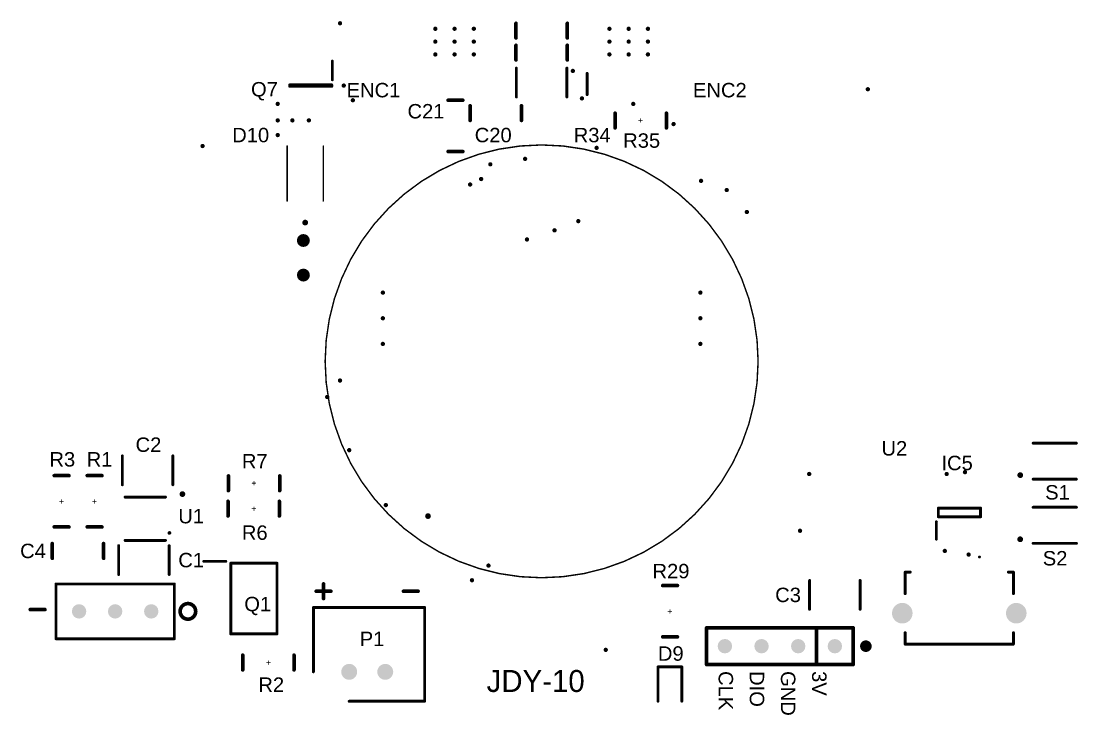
# Model space of a CAD drawing. Header units: millimetres. Extents: x -1.51 to 1.5, y -0.18 to 3.28.
# Drawn here: x -1.42 to 1.463, y -0.177 to 1.716 of the extents above; entities that cross this region are included whole.
import ezdxf

# ---------------------------------------------------------------- set-up
doc = ezdxf.new("R2010")
doc.units = ezdxf.units.MM
doc.header["$MEASUREMENT"] = 0
for name, color, linetype in [('PadHoleLayer', 156, 'Continuous'), ('TopOverlay', 2, 'Continuous'), ('ViaHoleLayer', 16, 'Continuous')]:
    doc.layers.add(name, color=color, linetype=linetype)
doc.styles.add('Arial', font='', dxfattribs={"height": 0.2})
doc.styles.get('Arial').set_extended_font_data('Arial')

# ---------------------------------------------------------------- blocks, each defined once
blk = doc.blocks.new('PMEG3050EP115_3')
at = {"layer": 'TopOverlay', "const_width": 0.00394}
for points in [[(-0.0748, 0.0492), (0.0748, 0.0492)], [(-0.0748, -0.0492), (0.0748, -0.0492)]]:
    blk.add_lwpolyline(points, dxfattribs=at)
at = {"layer": 'TopOverlay'}
for points, const_width in [([(-0.0758, 0.0492, 1), (-0.0738, 0.0492, 1)], 0.00197), ([(0.0738, 0.0492, 1), (0.0758, 0.0492, 1)], 0.00197), ([(-0.1358, 0.0039, 1), (-0.1319, 0.0039, 1)], 0.00394), ([(-0.1358, 0.0039, 1), (-0.1319, 0.0039, 1)], 0.00394), ([(-0.1358, -0.0039, 1), (-0.1319, -0.0039, 1)], 0.00394), ([(-0.1358, -0.0039, 1), (-0.1319, -0.0039, 1)], 0.00394), ([(-0.0758, -0.0492, 1), (-0.0738, -0.0492, 1)], 0.00197), ([(0.0738, -0.0492, 1), (0.0758, -0.0492, 1)], 0.00197)]:
    blk.add_lwpolyline(points, format="xyb", close=True, dxfattribs=dict(at, const_width=const_width))
at = {"layer": 'TopOverlay', "const_width": 0.00787}
for points in [[(-0.1339, -0.0039, -1), (-0.1339, 0.0039)], [(-0.1339, 0.0039, -1), (-0.1339, -0.0039)]]:
    blk.add_lwpolyline(points, format="xyb", dxfattribs=at)
blk = doc.blocks.new('DEALON_SS_12D01_G3_4')
at = {"layer": 'PadHoleLayer'}
h = blk.add_hatch(color=156, dxfattribs=at)
edge = h.paths.add_edge_path()
edge.add_arc((0, 0.1969), 0.0197, 0, 360)
h = blk.add_hatch(color=156, dxfattribs=at)
edge = h.paths.add_edge_path()
edge.add_arc((0, 0.0984), 0.0197, 0, 360)
h = blk.add_hatch(color=156, dxfattribs=at)
edge = h.paths.add_edge_path()
edge.add_arc((0, 0), 0.0197, 0, 360)
at = {"layer": 'TopOverlay', "const_width": 0.00787}
for points in [[(-0.0748, -0.063), (-0.0748, 0.2598)], [(0.0748, 0.2598), (-0.0748, 0.2598)], [(0.0748, -0.063), (0.0748, 0.2598)], [(0.0748, -0.063), (-0.0748, -0.063)]]:
    blk.add_lwpolyline(points, dxfattribs=at)
at = {"layer": 'TopOverlay', "const_width": 0.00394}
for points in [[(-0.0768, 0.2598, 1), (-0.0728, 0.2598, 1)], [(-0.0768, 0.2598, 1), (-0.0728, 0.2598, 1)], [(0.0728, 0.2598, 1), (0.0768, 0.2598, 1)], [(0.0728, 0.2598, 1), (0.0768, 0.2598, 1)], [(-0.0768, -0.063, 1), (-0.0728, -0.063, 1)], [(-0.0768, -0.063, 1), (-0.0728, -0.063, 1)], [(0.0728, -0.063, 1), (0.0768, -0.063, 1)], [(0.0728, -0.063, 1), (0.0768, -0.063, 1)]]:
    blk.add_lwpolyline(points, format="xyb", close=True, dxfattribs=at)
blk = doc.blocks.new('JST_XH_1_2_S________5')
at = {"layer": 'PadHoleLayer'}
h = blk.add_hatch(color=156, dxfattribs=at)
edge = h.paths.add_edge_path()
edge.add_arc((0, 0), 0.0217, 0, 360)
h = blk.add_hatch(color=156, dxfattribs=at)
edge = h.paths.add_edge_path()
edge.add_arc((0.0984, 0), 0.0217, 0, 360)
at = {"layer": 'TopOverlay', "const_width": 0.00787}
for points in [[(-0.0976, 0), (-0.0976, 0.1756)], [(-0.0976, 0.1756), (0.2059, 0.1756)], [(0.2059, -0.0803), (0.2059, 0.1756)], [(0, -0.0803), (0.2059, -0.0803)]]:
    blk.add_lwpolyline(points, dxfattribs=at)
at = {"layer": 'TopOverlay', "const_width": 0.00394}
for points in [[(-0.0996, 0.1756, 1), (-0.0957, 0.1756, 1)], [(-0.0996, 0.1756, 1), (-0.0957, 0.1756, 1)], [(0.2039, 0.1756, 1), (0.2079, 0.1756, 1)], [(0.2039, 0.1756, 1), (0.2079, 0.1756, 1)], [(-0.0996, 0, 1), (-0.0957, 0, 1)], [(-0.002, -0.0803, 1), (0.002, -0.0803, 1)], [(0.2039, -0.0803, 1), (0.2079, -0.0803, 1)], [(0.2039, -0.0803, 1), (0.2079, -0.0803, 1)]]:
    blk.add_lwpolyline(points, format="xyb", close=True, dxfattribs=at)
blk = doc.blocks.new('MOTOR_CONNECTOR_10')
at = {"layer": 'PadHoleLayer'}
h = blk.add_hatch(color=156, dxfattribs=at)
edge = h.paths.add_edge_path()
edge.add_arc((-0.0472, 0), 0.0177, 0, 360)
h = blk.add_hatch(color=156, dxfattribs=at)
edge = h.paths.add_edge_path()
edge.add_arc((0.0472, 0), 0.0177, 0, 360)
blk = doc.blocks.new('JDY_10___H____14')
at = {"layer": 'TopOverlay'}
blk.add_text('JDY-10', height=0.06, rotation=90, dxfattribs=at).set_placement((-0.15, -0.15))
blk = doc.blocks.new('SIL0008D_20')
at = {"layer": 'TopOverlay', "const_width": 0.00787}
for points in [[(0.0551, 0.0591), (-0.0551, 0.0591)], [(0.0551, -0.0591), (-0.0551, -0.0591)]]:
    blk.add_lwpolyline(points, dxfattribs=at)
at = {"layer": 'TopOverlay'}
for points, const_width in [([(-0.0571, 0.0591, 1), (-0.0531, 0.0591, 1)], 0.00394), ([(0.0531, 0.0591, 1), (0.0571, 0.0591, 1)], 0.00394), ([(-0.0648, 0.0388, 1), (-0.0669, 0.0388, 1)], 0.00787), ([(-0.0689, 0.0388, 1), (-0.0649, 0.0388, 1)], 0.00394), ([(-0.0667, 0.0388, 1), (-0.0628, 0.0388, 1)], 0.00394), ([(-0.0571, -0.0591, 1), (-0.0531, -0.0591, 1)], 0.00394), ([(0.0531, -0.0591, 1), (0.0571, -0.0591, 1)], 0.00394)]:
    blk.add_lwpolyline(points, format="xyb", close=True, dxfattribs=dict(at, const_width=const_width))
blk = doc.blocks.new('B3U_1000P_21')
at = {"layer": 'TopOverlay', "const_width": 0.00787}
for points in [[(0.0591, 0.0492), (-0.0591, 0.0492)], [(0.0591, -0.0492), (-0.0591, -0.0492)]]:
    blk.add_lwpolyline(points, dxfattribs=at)
at = {"layer": 'TopOverlay'}
for points, const_width in [([(-0.061, 0.0492, 1), (-0.0571, 0.0492, 1)], 0.00394), ([(0.0571, 0.0492, 1), (0.061, 0.0492, 1)], 0.00394), ([(0.0982, 0.0382, 1), (0.0904, 0.0382, 1)], 0.00787), ([(0.0884, 0.0382, 1), (0.0923, 0.0382, 1)], 0.00394), ([(0.0963, 0.0382, 1), (0.1002, 0.0382, 1)], 0.00394), ([(-0.061, -0.0492, 1), (-0.0571, -0.0492, 1)], 0.00394), ([(0.0571, -0.0492, 1), (0.061, -0.0492, 1)], 0.00394)]:
    blk.add_lwpolyline(points, format="xyb", close=True, dxfattribs=dict(at, const_width=const_width))
blk = doc.blocks.new('B3U_1000P_22')
at = {"layer": 'TopOverlay', "const_width": 0.00787}
for points in [[(0.0591, 0.0492), (-0.0591, 0.0492)], [(0.0591, -0.0492), (-0.0591, -0.0492)]]:
    blk.add_lwpolyline(points, dxfattribs=at)
at = {"layer": 'TopOverlay'}
for points, const_width in [([(-0.061, 0.0492, 1), (-0.0571, 0.0492, 1)], 0.00394), ([(0.0571, 0.0492, 1), (0.061, 0.0492, 1)], 0.00394), ([(0.0982, 0.0382, 1), (0.0904, 0.0382, 1)], 0.00787), ([(0.0884, 0.0382, 1), (0.0923, 0.0382, 1)], 0.00394), ([(0.0963, 0.0382, 1), (0.1002, 0.0382, 1)], 0.00394), ([(-0.061, -0.0492, 1), (-0.0571, -0.0492, 1)], 0.00394), ([(0.0571, -0.0492, 1), (0.061, -0.0492, 1)], 0.00394)]:
    blk.add_lwpolyline(points, format="xyb", close=True, dxfattribs=dict(at, const_width=const_width))
blk = doc.blocks.new('RESISTOR_0603_25')
at = {"layer": 'TopOverlay'}
for points, const_width in [([(-0.0695, -0.0204), (-0.0695, 0.0196)], 0.01), ([(-0.005, 0), (0.005, 0)], 0.002), ([(0, -0.005), (0, 0.005)], 0.002), ([(0.0705, -0.0204), (0.0705, 0.0196)], 0.01)]:
    blk.add_lwpolyline(points, dxfattribs=dict(at, const_width=const_width))
for points, const_width in [([(-0.072, 0.0196, 1), (-0.067, 0.0196, 1)], 0.005), ([(-0.0055, 0, 1), (-0.0045, 0, 1)], 0.001), ([(-0.0005, 0.005, 1), (0.0005, 0.005, 1)], 0.001), ([(0.0045, 0, 1), (0.0055, 0, 1)], 0.001), ([(0.068, 0.0196, 1), (0.073, 0.0196, 1)], 0.005), ([(-0.072, -0.0204, 1), (-0.067, -0.0204, 1)], 0.005), ([(-0.0005, -0.005, 1), (0.0005, -0.005, 1)], 0.001), ([(0.068, -0.0204, 1), (0.073, -0.0204, 1)], 0.005)]:
    blk.add_lwpolyline(points, format="xyb", close=True, dxfattribs=dict(at, const_width=const_width))
blk = doc.blocks.new('RESISTOR_0603_31')
at = {"layer": 'TopOverlay'}
for points, const_width in [([(-0.0695, 0.0196), (-0.0695, -0.0204)], 0.01), ([(-0.005, 0), (0.005, 0)], 0.002), ([(0, 0.005), (0, -0.005)], 0.002), ([(0.0705, 0.0196), (0.0705, -0.0204)], 0.01)]:
    blk.add_lwpolyline(points, dxfattribs=dict(at, const_width=const_width))
for points, const_width in [([(-0.072, 0.0196, 1), (-0.067, 0.0196, 1)], 0.005), ([(-0.0055, 0, 1), (-0.0045, 0, 1)], 0.001), ([(-0.0005, 0.005, 1), (0.0005, 0.005, 1)], 0.001), ([(0.0045, 0, 1), (0.0055, 0, 1)], 0.001), ([(0.068, 0.0196, 1), (0.073, 0.0196, 1)], 0.005), ([(-0.072, -0.0204, 1), (-0.067, -0.0204, 1)], 0.005), ([(-0.0005, -0.005, 1), (0.0005, -0.005, 1)], 0.001), ([(0.068, -0.0204, 1), (0.073, -0.0204, 1)], 0.005)]:
    blk.add_lwpolyline(points, format="xyb", close=True, dxfattribs=dict(at, const_width=const_width))
blk = doc.blocks.new('RESISTOR_0603_52')
at = {"layer": 'TopOverlay'}
for points, const_width in [([(-0.0695, -0.0204), (-0.0695, 0.0196)], 0.01), ([(-0.005, 0), (0.005, 0)], 0.002), ([(0, -0.005), (0, 0.005)], 0.002), ([(0.0705, -0.0204), (0.0705, 0.0196)], 0.01)]:
    blk.add_lwpolyline(points, dxfattribs=dict(at, const_width=const_width))
for points, const_width in [([(-0.072, 0.0196, 1), (-0.067, 0.0196, 1)], 0.005), ([(-0.0055, 0, 1), (-0.0045, 0, 1)], 0.001), ([(-0.0005, 0.005, 1), (0.0005, 0.005, 1)], 0.001), ([(0.0045, 0, 1), (0.0055, 0, 1)], 0.001), ([(0.068, 0.0196, 1), (0.073, 0.0196, 1)], 0.005), ([(-0.072, -0.0204, 1), (-0.067, -0.0204, 1)], 0.005), ([(-0.0005, -0.005, 1), (0.0005, -0.005, 1)], 0.001), ([(0.068, -0.0204, 1), (0.073, -0.0204, 1)], 0.005)]:
    blk.add_lwpolyline(points, format="xyb", close=True, dxfattribs=dict(at, const_width=const_width))
blk = doc.blocks.new('RESISTOR_0603_53')
at = {"layer": 'TopOverlay'}
for points, const_width in [([(-0.0695, 0.0196), (-0.0695, -0.0204)], 0.01), ([(0.005, 0), (-0.005, 0)], 0.002), ([(0, 0.005), (0, -0.005)], 0.002), ([(0.0705, 0.0196), (0.0705, -0.0204)], 0.01)]:
    blk.add_lwpolyline(points, dxfattribs=dict(at, const_width=const_width))
for points, const_width in [([(-0.072, 0.0196, 1), (-0.067, 0.0196, 1)], 0.005), ([(-0.0055, 0, 1), (-0.0045, 0, 1)], 0.001), ([(-0.0005, 0.005, 1), (0.0005, 0.005, 1)], 0.001), ([(0.0045, 0, 1), (0.0055, 0, 1)], 0.001), ([(0.068, 0.0196, 1), (0.073, 0.0196, 1)], 0.005), ([(-0.072, -0.0204, 1), (-0.067, -0.0204, 1)], 0.005), ([(-0.0005, -0.005, 1), (0.0005, -0.005, 1)], 0.001), ([(0.068, -0.0204, 1), (0.073, -0.0204, 1)], 0.005)]:
    blk.add_lwpolyline(points, format="xyb", close=True, dxfattribs=dict(at, const_width=const_width))
blk = doc.blocks.new('RESISTOR_0603_56')
at = {"layer": 'TopOverlay'}
for points, const_width in [([(-0.0695, 0.0196), (-0.0695, -0.0204)], 0.01), ([(-0.005, 0), (0.005, 0)], 0.002), ([(0, 0.005), (0, -0.005)], 0.002), ([(0.0705, 0.0196), (0.0705, -0.0204)], 0.01)]:
    blk.add_lwpolyline(points, dxfattribs=dict(at, const_width=const_width))
for points, const_width in [([(-0.072, 0.0196, 1), (-0.067, 0.0196, 1)], 0.005), ([(-0.0055, 0, 1), (-0.0045, 0, 1)], 0.001), ([(-0.0005, 0.005, 1), (0.0005, 0.005, 1)], 0.001), ([(0.0045, 0, 1), (0.0055, 0, 1)], 0.001), ([(0.068, 0.0196, 1), (0.073, 0.0196, 1)], 0.005), ([(-0.072, -0.0204, 1), (-0.067, -0.0204, 1)], 0.005), ([(-0.0005, -0.005, 1), (0.0005, -0.005, 1)], 0.001), ([(0.068, -0.0204, 1), (0.073, -0.0204, 1)], 0.005)]:
    blk.add_lwpolyline(points, format="xyb", close=True, dxfattribs=dict(at, const_width=const_width))
blk = doc.blocks.new('RESISTOR_0603_57')
at = {"layer": 'TopOverlay'}
for points, const_width in [([(-0.0695, 0.0196), (-0.0695, -0.0204)], 0.01), ([(0.005, 0), (-0.005, 0)], 0.002), ([(0, 0.005), (0, -0.005)], 0.002), ([(0.0705, 0.0196), (0.0705, -0.0204)], 0.01)]:
    blk.add_lwpolyline(points, dxfattribs=dict(at, const_width=const_width))
for points, const_width in [([(-0.072, 0.0196, 1), (-0.067, 0.0196, 1)], 0.005), ([(-0.0055, 0, 1), (-0.0045, 0, 1)], 0.001), ([(-0.0005, 0.005, 1), (0.0005, 0.005, 1)], 0.001), ([(0.0045, 0, 1), (0.0055, 0, 1)], 0.001), ([(0.068, 0.0196, 1), (0.073, 0.0196, 1)], 0.005), ([(-0.072, -0.0204, 1), (-0.067, -0.0204, 1)], 0.005), ([(-0.0005, -0.005, 1), (0.0005, -0.005, 1)], 0.001), ([(0.068, -0.0204, 1), (0.073, -0.0204, 1)], 0.005)]:
    blk.add_lwpolyline(points, format="xyb", close=True, dxfattribs=dict(at, const_width=const_width))
blk = doc.blocks.new('RESISTOR_0603_58')
at = {"layer": 'TopOverlay'}
for points, const_width in [([(-0.0695, 0.0196), (-0.0695, -0.0204)], 0.01), ([(-0.005, 0), (0.005, 0)], 0.002), ([(0, 0.005), (0, -0.005)], 0.002), ([(0.0705, 0.0196), (0.0705, -0.0204)], 0.01)]:
    blk.add_lwpolyline(points, dxfattribs=dict(at, const_width=const_width))
for points, const_width in [([(-0.072, 0.0196, 1), (-0.067, 0.0196, 1)], 0.005), ([(-0.0055, 0, 1), (-0.0045, 0, 1)], 0.001), ([(-0.0005, 0.005, 1), (0.0005, 0.005, 1)], 0.001), ([(0.0045, 0, 1), (0.0055, 0, 1)], 0.001), ([(0.068, 0.0196, 1), (0.073, 0.0196, 1)], 0.005), ([(-0.072, -0.0204, 1), (-0.067, -0.0204, 1)], 0.005), ([(-0.0005, -0.005, 1), (0.0005, -0.005, 1)], 0.001), ([(0.068, -0.0204, 1), (0.073, -0.0204, 1)], 0.005)]:
    blk.add_lwpolyline(points, format="xyb", close=True, dxfattribs=dict(at, const_width=const_width))
blk = doc.blocks.new('SOT95P237X112_3N_59')
at = {"layer": 'TopOverlay', "const_width": 0.00787}
for points in [[(-0.0157, 0.0591), (-0.0669, 0.0591)], [(0.002, 0.0575), (-0.002, 0.0575)], [(-0.002, -0.0575), (-0.002, 0.0575)], [(0.002, -0.0575), (0.002, 0.0575)], [(0.002, -0.0575), (-0.002, -0.0575)]]:
    blk.add_lwpolyline(points, dxfattribs=at)
at = {"layer": 'TopOverlay', "const_width": 0.00394}
for points in [[(-0.0689, 0.0591, 1), (-0.065, 0.0591, 1)], [(-0.0177, 0.0591, 1), (-0.0138, 0.0591, 1)], [(-0.0039, 0.0575, 1), (0, 0.0575, 1)], [(-0.0039, 0.0575, 1), (0, 0.0575, 1)], [(0, 0.0575, 1), (0.0039, 0.0575, 1)], [(0, 0.0575, 1), (0.0039, 0.0575, 1)], [(-0.0039, -0.0575, 1), (0, -0.0575, 1)], [(-0.0039, -0.0575, 1), (0, -0.0575, 1)], [(0, -0.0575, 1), (0.0039, -0.0575, 1)], [(0, -0.0575, 1), (0.0039, -0.0575, 1)]]:
    blk.add_lwpolyline(points, format="xyb", close=True, dxfattribs=at)
blk = doc.blocks.new('IRF9310TRPBF_65')
at = {"layer": 'TopOverlay', "const_width": 0.00787}
for points in [[(-0.1368, 0.1016), (-0.0768, 0.1016)], [(-0.063, 0.0965), (0.063, 0.0965)], [(-0.063, -0.0965), (-0.063, 0.0965)], [(0.063, -0.0965), (0.063, 0.0965)], [(-0.063, -0.0965), (0.063, -0.0965)]]:
    blk.add_lwpolyline(points, dxfattribs=at)
at = {"layer": 'TopOverlay', "const_width": 0.00394}
for points in [[(-0.1388, 0.1016, 1), (-0.1348, 0.1016, 1)], [(-0.0787, 0.1016, 1), (-0.0748, 0.1016, 1)], [(-0.065, 0.0965, 1), (-0.061, 0.0965, 1)], [(-0.065, 0.0965, 1), (-0.061, 0.0965, 1)], [(0.061, 0.0965, 1), (0.065, 0.0965, 1)], [(0.061, 0.0965, 1), (0.065, 0.0965, 1)], [(-0.065, -0.0965, 1), (-0.061, -0.0965, 1)], [(-0.065, -0.0965, 1), (-0.061, -0.0965, 1)], [(0.061, -0.0965, 1), (0.065, -0.0965, 1)], [(0.061, -0.0965, 1), (0.065, -0.0965, 1)]]:
    blk.add_lwpolyline(points, format="xyb", close=True, dxfattribs=at)
blk = doc.blocks.new('HDR_MALE_1_4_66')
at = {"layer": 'PadHoleLayer'}
h = blk.add_hatch(color=156, dxfattribs=at)
edge = h.paths.add_edge_path()
edge.add_arc((0, 0), 0.0197, 0, 360)
h = blk.add_hatch(color=156, dxfattribs=at)
edge = h.paths.add_edge_path()
edge.add_arc((0.1, 0), 0.0197, 0, 360)
h = blk.add_hatch(color=156, dxfattribs=at)
edge = h.paths.add_edge_path()
edge.add_arc((0.2, 0), 0.0197, 0, 360)
h = blk.add_hatch(color=156, dxfattribs=at)
edge = h.paths.add_edge_path()
edge.add_arc((0.3, 0), 0.0197, 0, 360)
at = {"layer": 'TopOverlay', "const_width": 0.01}
for points in [[(0.05, 0.05), (-0.05, 0.05)], [(-0.05, 0.05), (-0.05, -0.05)], [(0.35, 0.05), (-0.05, 0.05)], [(0.05, 0.05), (0.05, -0.05)], [(0.35, 0.05), (0.35, -0.05)], [(0.35, -0.05), (-0.05, -0.05)]]:
    blk.add_lwpolyline(points, dxfattribs=at)
at = {"layer": 'TopOverlay'}
for points, const_width in [([(-0.0525, 0.05, 1), (-0.0475, 0.05, 1)], 0.005), ([(-0.0525, 0.05, 1), (-0.0475, 0.05, 1)], 0.005), ([(-0.0525, 0.05, 1), (-0.0475, 0.05, 1)], 0.005), ([(0.0475, 0.05, 1), (0.0525, 0.05, 1)], 0.005), ([(0.0475, 0.05, 1), (0.0525, 0.05, 1)], 0.005), ([(0.3475, 0.05, 1), (0.3525, 0.05, 1)], 0.005), ([(0.3475, 0.05, 1), (0.3525, 0.05, 1)], 0.005), ([(-0.0787, 0, 1), (-0.0906, 0, 1)], 0.0197), ([(-0.0955, 0, 1), (-0.0856, 0, 1)], 0.00984), ([(-0.0837, 0, 1), (-0.0738, 0, 1)], 0.00984), ([(-0.0525, -0.05, 1), (-0.0475, -0.05, 1)], 0.005), ([(-0.0525, -0.05, 1), (-0.0475, -0.05, 1)], 0.005), ([(0.0475, -0.05, 1), (0.0525, -0.05, 1)], 0.005), ([(0.3475, -0.05, 1), (0.3525, -0.05, 1)], 0.005), ([(0.3475, -0.05, 1), (0.3525, -0.05, 1)], 0.005)]:
    blk.add_lwpolyline(points, format="xyb", close=True, dxfattribs=dict(at, const_width=const_width))
blk = doc.blocks.new('1051640001_67')
at = {"layer": 'PadHoleLayer'}
h = blk.add_hatch(color=156, dxfattribs=at)
edge = h.paths.add_edge_path()
edge.add_arc((-0.1555, 0.0138), 0.0281, 0, 360)
h = blk.add_hatch(color=156, dxfattribs=at)
edge = h.paths.add_edge_path()
edge.add_arc((0.1555, 0.0138), 0.0281, 0, 360)
at = {"layer": 'TopOverlay', "const_width": 0.00787}
for points in [[(-0.1476, 0.0669), (-0.1476, 0.0984)], [(0.1476, 0.0984), (-0.1476, 0.0984)], [(0.1476, 0.0669), (0.1476, 0.0984)], [(-0.1476, -0.0394), (-0.1476, -0.0984)], [(0.1476, -0.0394), (0.1476, -0.0984)], [(-0.1339, -0.0984), (-0.1476, -0.0984)], [(0.1476, -0.0984), (0.1339, -0.0984)]]:
    blk.add_lwpolyline(points, dxfattribs=at)
at = {"layer": 'TopOverlay'}
for points, const_width in [([(-0.1496, 0.0984, 1), (-0.1457, 0.0984, 1)], 0.00394), ([(-0.1496, 0.0984, 1), (-0.1457, 0.0984, 1)], 0.00394), ([(0.1457, 0.0984, 1), (0.1496, 0.0984, 1)], 0.00394), ([(0.1457, 0.0984, 1), (0.1496, 0.0984, 1)], 0.00394), ([(-0.1496, 0.0669, 1), (-0.1457, 0.0669, 1)], 0.00394), ([(0.1457, 0.0669, 1), (0.1496, 0.0669, 1)], 0.00394), ([(-0.1496, -0.0394, 1), (-0.1457, -0.0394, 1)], 0.00394), ([(0.1457, -0.0394, 1), (0.1496, -0.0394, 1)], 0.00394), ([(-0.1496, -0.0984, 1), (-0.1457, -0.0984, 1)], 0.00394), ([(-0.1496, -0.0984, 1), (-0.1457, -0.0984, 1)], 0.00394), ([(-0.1358, -0.0984, 1), (-0.1319, -0.0984, 1)], 0.00394), ([(0.1319, -0.0984, 1), (0.1358, -0.0984, 1)], 0.00394), ([(0.1457, -0.0984, 1), (0.1496, -0.0984, 1)], 0.00394), ([(0.1457, -0.0984, 1), (0.1496, -0.0984, 1)], 0.00394), ([(-0.0561, -0.1378, 1), (-0.0541, -0.1378, 1)], 0.00197), ([(-0.0561, -0.1378, 1), (-0.0541, -0.1378, 1)], 0.00197), ([(-0.0561, -0.1417, 1), (-0.0541, -0.1417, 1)], 0.00197), ([(-0.0561, -0.1417, 1), (-0.0541, -0.1417, 1)], 0.00197)]:
    blk.add_lwpolyline(points, format="xyb", close=True, dxfattribs=dict(at, const_width=const_width))
at = {"layer": 'TopOverlay', "const_width": 0.00394}
for points in [[(-0.0551, -0.1417, -1), (-0.0551, -0.1378)], [(-0.0551, -0.1378, -1), (-0.0551, -0.1417)]]:
    blk.add_lwpolyline(points, format="xyb", dxfattribs=at)
blk = doc.blocks.new('SOT95P280X145_6N_68')
at = {"layer": 'TopOverlay', "const_width": 0.00787}
for points in [[(-0.0728, 0.063), (-0.0256, 0.063)], [(-0.0118, 0.0576), (0.0118, 0.0576)], [(-0.0118, 0.0576), (-0.0118, -0.0576)], [(0.0118, 0.0576), (0.0118, -0.0576)], [(-0.0118, -0.0576), (0.0118, -0.0576)]]:
    blk.add_lwpolyline(points, dxfattribs=at)
at = {"layer": 'TopOverlay', "const_width": 0.00394}
for points in [[(-0.0748, 0.063, 1), (-0.0709, 0.063, 1)], [(-0.0276, 0.063, 1), (-0.0236, 0.063, 1)], [(-0.0138, 0.0576, 1), (-0.0098, 0.0576, 1)], [(-0.0138, 0.0576, 1), (-0.0098, 0.0576, 1)], [(0.0098, 0.0576, 1), (0.0138, 0.0576, 1)], [(0.0098, 0.0576, 1), (0.0138, 0.0576, 1)], [(-0.0138, -0.0576, 1), (-0.0098, -0.0576, 1)], [(-0.0138, -0.0576, 1), (-0.0098, -0.0576, 1)], [(0.0098, -0.0576, 1), (0.0138, -0.0576, 1)], [(0.0098, -0.0576, 1), (0.0138, -0.0576, 1)]]:
    blk.add_lwpolyline(points, format="xyb", close=True, dxfattribs=at)
blk = doc.blocks.new('SOP65P640X120_17N_69')
at = {"layer": 'TopOverlay', "const_width": 0.00787}
blk.add_lwpolyline([(-0.1447, 0.1122), (-0.0866, 0.1122)], dxfattribs=at)
at = {"layer": 'TopOverlay', "const_width": 0.00394}
for points in [[(-0.1467, 0.1122, 1), (-0.1427, 0.1122, 1)], [(-0.0886, 0.1122, 1), (-0.0846, 0.1122, 1)]]:
    blk.add_lwpolyline(points, format="xyb", close=True, dxfattribs=at)
blk = doc.blocks.new('LED_0603_73')
at = {"layer": 'TopOverlay', "const_width": 0.00787}
for points in [[(-0.062, -0.0325), (-0.062, 0.0325)], [(0.0315, 0.0325), (-0.062, 0.0325)], [(0.0315, -0.0325), (-0.062, -0.0325)]]:
    blk.add_lwpolyline(points, dxfattribs=at)
at = {"layer": 'TopOverlay', "const_width": 0.00394}
for points in [[(-0.064, 0.0325, 1), (-0.06, 0.0325, 1)], [(-0.064, 0.0325, 1), (-0.06, 0.0325, 1)], [(0.0295, 0.0325, 1), (0.0335, 0.0325, 1)], [(-0.064, -0.0325, 1), (-0.06, -0.0325, 1)], [(-0.064, -0.0325, 1), (-0.06, -0.0325, 1)], [(0.0295, -0.0325, 1), (0.0335, -0.0325, 1)]]:
    blk.add_lwpolyline(points, format="xyb", close=True, dxfattribs=at)
blk = doc.blocks.new('C_________0603_82')
at = {"layer": 'TopOverlay', "const_width": 0.01}
for points in [[(-0.07, -0.02), (-0.07, 0.02)], [(0.07, -0.02), (0.07, 0.02)]]:
    blk.add_lwpolyline(points, dxfattribs=at)
at = {"layer": 'TopOverlay', "const_width": 0.005}
for points in [[(-0.0725, 0.02, 1), (-0.0675, 0.02, 1)], [(0.0675, 0.02, 1), (0.0725, 0.02, 1)], [(-0.0725, -0.02, 1), (-0.0675, -0.02, 1)], [(0.0675, -0.02, 1), (0.0725, -0.02, 1)]]:
    blk.add_lwpolyline(points, format="xyb", close=True, dxfattribs=at)
blk = doc.blocks.new('CAPACITOR_0805_85')
at = {"layer": 'TopOverlay', "const_width": 0.00787}
for points in [[(-0.0689, -0.0394), (-0.0689, 0.0394)], [(0.0689, -0.0394), (0.0689, 0.0394)]]:
    blk.add_lwpolyline(points, dxfattribs=at)
at = {"layer": 'TopOverlay', "const_width": 0.00394}
for points in [[(-0.0709, 0.0394, 1), (-0.0669, 0.0394, 1)], [(0.0669, 0.0394, 1), (0.0709, 0.0394, 1)], [(-0.0709, -0.0394, 1), (-0.0669, -0.0394, 1)], [(0.0669, -0.0394, 1), (0.0709, -0.0394, 1)]]:
    blk.add_lwpolyline(points, format="xyb", close=True, dxfattribs=at)
blk = doc.blocks.new('C_________0603_86')
at = {"layer": 'TopOverlay', "const_width": 0.01}
for points in [[(-0.07, -0.02), (-0.07, 0.02)], [(0.07, -0.02), (0.07, 0.02)]]:
    blk.add_lwpolyline(points, dxfattribs=at)
at = {"layer": 'TopOverlay', "const_width": 0.005}
for points in [[(-0.0725, 0.02, 1), (-0.0675, 0.02, 1)], [(0.0675, 0.02, 1), (0.0725, 0.02, 1)], [(-0.0725, -0.02, 1), (-0.0675, -0.02, 1)], [(0.0675, -0.02, 1), (0.0725, -0.02, 1)]]:
    blk.add_lwpolyline(points, format="xyb", close=True, dxfattribs=at)
blk = doc.blocks.new('C_________0603_87')
at = {"layer": 'TopOverlay', "const_width": 0.01}
for points in [[(-0.07, -0.02), (-0.07, 0.02)], [(0.07, -0.02), (0.07, 0.02)]]:
    blk.add_lwpolyline(points, dxfattribs=at)
at = {"layer": 'TopOverlay', "const_width": 0.005}
for points in [[(-0.0725, 0.02, 1), (-0.0675, 0.02, 1)], [(0.0675, 0.02, 1), (0.0725, 0.02, 1)], [(-0.0725, -0.02, 1), (-0.0675, -0.02, 1)], [(0.0675, -0.02, 1), (0.0725, -0.02, 1)]]:
    blk.add_lwpolyline(points, format="xyb", close=True, dxfattribs=at)
blk = doc.blocks.new('C_________0603_88')
at = {"layer": 'TopOverlay', "const_width": 0.01}
for points in [[(-0.07, 0.02), (-0.07, -0.02)], [(0.07, 0.02), (0.07, -0.02)]]:
    blk.add_lwpolyline(points, dxfattribs=at)
at = {"layer": 'TopOverlay', "const_width": 0.005}
for points in [[(-0.0725, 0.02, 1), (-0.0675, 0.02, 1)], [(0.0675, 0.02, 1), (0.0725, 0.02, 1)], [(-0.0725, -0.02, 1), (-0.0675, -0.02, 1)], [(0.0675, -0.02, 1), (0.0725, -0.02, 1)]]:
    blk.add_lwpolyline(points, format="xyb", close=True, dxfattribs=at)
blk = doc.blocks.new('C_________0603_104')
at = {"layer": 'TopOverlay', "const_width": 0.01}
for points in [[(-0.07, -0.02), (-0.07, 0.02)], [(0.07, -0.02), (0.07, 0.02)]]:
    blk.add_lwpolyline(points, dxfattribs=at)
at = {"layer": 'TopOverlay', "const_width": 0.005}
for points in [[(-0.0725, 0.02, 1), (-0.0675, 0.02, 1)], [(0.0675, 0.02, 1), (0.0725, 0.02, 1)], [(-0.0725, -0.02, 1), (-0.0675, -0.02, 1)], [(0.0675, -0.02, 1), (0.0725, -0.02, 1)]]:
    blk.add_lwpolyline(points, format="xyb", close=True, dxfattribs=at)
blk = doc.blocks.new('CAPACITOR_0805_105')
at = {"layer": 'TopOverlay', "const_width": 0.00787}
for points in [[(-0.0689, -0.0394), (-0.0689, 0.0394)], [(0.0689, -0.0394), (0.0689, 0.0394)]]:
    blk.add_lwpolyline(points, dxfattribs=at)
at = {"layer": 'TopOverlay', "const_width": 0.00394}
for points in [[(-0.0709, 0.0394, 1), (-0.0669, 0.0394, 1)], [(0.0669, 0.0394, 1), (0.0709, 0.0394, 1)], [(-0.0709, -0.0394, 1), (-0.0669, -0.0394, 1)], [(0.0669, -0.0394, 1), (0.0709, -0.0394, 1)]]:
    blk.add_lwpolyline(points, format="xyb", close=True, dxfattribs=at)
blk = doc.blocks.new('CAPACITOR_0805_106')
at = {"layer": 'TopOverlay', "const_width": 0.00787}
for points in [[(-0.0689, -0.0394), (-0.0689, 0.0394)], [(0.0689, -0.0394), (0.0689, 0.0394)]]:
    blk.add_lwpolyline(points, dxfattribs=at)
at = {"layer": 'TopOverlay', "const_width": 0.00394}
for points in [[(-0.0709, 0.0394, 1), (-0.0669, 0.0394, 1)], [(0.0669, 0.0394, 1), (0.0709, 0.0394, 1)], [(-0.0709, -0.0394, 1), (-0.0669, -0.0394, 1)], [(0.0669, -0.0394, 1), (0.0709, -0.0394, 1)]]:
    blk.add_lwpolyline(points, format="xyb", close=True, dxfattribs=at)
blk = doc.blocks.new('CAPACITOR_0805_107')
at = {"layer": 'TopOverlay', "const_width": 0.00787}
for points in [[(-0.0689, -0.0394), (-0.0689, 0.0394)], [(0.0689, -0.0394), (0.0689, 0.0394)]]:
    blk.add_lwpolyline(points, dxfattribs=at)
at = {"layer": 'TopOverlay', "const_width": 0.00394}
for points in [[(-0.0709, 0.0394, 1), (-0.0669, 0.0394, 1)], [(0.0669, 0.0394, 1), (0.0709, 0.0394, 1)], [(-0.0709, -0.0394, 1), (-0.0669, -0.0394, 1)], [(0.0669, -0.0394, 1), (0.0709, -0.0394, 1)]]:
    blk.add_lwpolyline(points, format="xyb", close=True, dxfattribs=at)

msp = doc.modelspace()

# ---------------------------------------------------------------- hatches: boundary and pattern name
at = {"layer": 'ViaHoleLayer'}
h = msp.add_hatch(color=16, dxfattribs=at)
edge = h.paths.add_edge_path()
edge.add_arc((-0.55, 1.71), 0.00591, 0, 360)
h = msp.add_hatch(color=16, dxfattribs=at)
edge = h.paths.add_edge_path()
edge.add_arc((-0.29, 1.695), 0.00591, 0, 360)
h = msp.add_hatch(color=16, dxfattribs=at)
edge = h.paths.add_edge_path()
edge.add_arc((-0.2375, 1.695), 0.00591, 0, 360)
h = msp.add_hatch(color=16, dxfattribs=at)
edge = h.paths.add_edge_path()
edge.add_arc((-0.185, 1.695), 0.00591, 0, 360)
h = msp.add_hatch(color=16, dxfattribs=at)
edge = h.paths.add_edge_path()
edge.add_arc((0.185, 1.695), 0.00591, 0, 360)
h = msp.add_hatch(color=16, dxfattribs=at)
edge = h.paths.add_edge_path()
edge.add_arc((0.2375, 1.695), 0.00591, 0, 360)
h = msp.add_hatch(color=16, dxfattribs=at)
edge = h.paths.add_edge_path()
edge.add_arc((0.29, 1.695), 0.00591, 0, 360)
h = msp.add_hatch(color=16, dxfattribs=at)
edge = h.paths.add_edge_path()
edge.add_arc((-0.29, 1.66), 0.00591, 0, 360)
h = msp.add_hatch(color=16, dxfattribs=at)
edge = h.paths.add_edge_path()
edge.add_arc((-0.2375, 1.66), 0.00591, 0, 360)
h = msp.add_hatch(color=16, dxfattribs=at)
edge = h.paths.add_edge_path()
edge.add_arc((-0.185, 1.66), 0.00591, 0, 360)
h = msp.add_hatch(color=16, dxfattribs=at)
edge = h.paths.add_edge_path()
edge.add_arc((0.185, 1.66), 0.00591, 0, 360)
h = msp.add_hatch(color=16, dxfattribs=at)
edge = h.paths.add_edge_path()
edge.add_arc((0.2375, 1.66), 0.00591, 0, 360)
h = msp.add_hatch(color=16, dxfattribs=at)
edge = h.paths.add_edge_path()
edge.add_arc((0.29, 1.66), 0.00591, 0, 360)
h = msp.add_hatch(color=16, dxfattribs=at)
edge = h.paths.add_edge_path()
edge.add_arc((-0.29, 1.625), 0.00591, 0, 360)
h = msp.add_hatch(color=16, dxfattribs=at)
edge = h.paths.add_edge_path()
edge.add_arc((-0.2375, 1.625), 0.00591, 0, 360)
h = msp.add_hatch(color=16, dxfattribs=at)
edge = h.paths.add_edge_path()
edge.add_arc((-0.185, 1.625), 0.00591, 0, 360)
h = msp.add_hatch(color=16, dxfattribs=at)
edge = h.paths.add_edge_path()
edge.add_arc((0.185, 1.625), 0.00591, 0, 360)
h = msp.add_hatch(color=16, dxfattribs=at)
edge = h.paths.add_edge_path()
edge.add_arc((0.2375, 1.625), 0.00591, 0, 360)
h = msp.add_hatch(color=16, dxfattribs=at)
edge = h.paths.add_edge_path()
edge.add_arc((0.29, 1.625), 0.00591, 0, 360)
h = msp.add_hatch(color=16, dxfattribs=at)
edge = h.paths.add_edge_path()
edge.add_arc((0.0852, 1.58), 0.00591, 0, 360)
h = msp.add_hatch(color=16, dxfattribs=at)
edge = h.paths.add_edge_path()
edge.add_arc((-0.5398, 1.54), 0.00591, 0, 360)
h = msp.add_hatch(color=16, dxfattribs=at)
edge = h.paths.add_edge_path()
edge.add_arc((0.89, 1.53), 0.00591, 0, 360)
h = msp.add_hatch(color=16, dxfattribs=at)
edge = h.paths.add_edge_path()
edge.add_arc((-0.515, 1.5), 0.00591, 0, 360)
h = msp.add_hatch(color=16, dxfattribs=at)
edge = h.paths.add_edge_path()
edge.add_arc((0.11, 1.505), 0.00591, 0, 360)
h = msp.add_hatch(color=16, dxfattribs=at)
edge = h.paths.add_edge_path()
edge.add_arc((-0.72, 1.49), 0.00591, 0, 360)
h = msp.add_hatch(color=16, dxfattribs=at)
edge = h.paths.add_edge_path()
edge.add_arc((0.25, 1.49), 0.00591, 0, 360)
h = msp.add_hatch(color=16, dxfattribs=at)
edge = h.paths.add_edge_path()
edge.add_arc((-0.72, 1.445), 0.00591, 0, 360)
h = msp.add_hatch(color=16, dxfattribs=at)
edge = h.paths.add_edge_path()
edge.add_arc((-0.68, 1.445), 0.00591, 0, 360)
h = msp.add_hatch(color=16, dxfattribs=at)
edge = h.paths.add_edge_path()
edge.add_arc((-0.635, 1.445), 0.00591, 0, 360)
h = msp.add_hatch(color=16, dxfattribs=at)
edge = h.paths.add_edge_path()
edge.add_arc((0.36, 1.435), 0.00591, 0, 360)
h = msp.add_hatch(color=16, dxfattribs=at)
edge = h.paths.add_edge_path()
edge.add_arc((-0.72, 1.405), 0.00591, 0, 360)
h = msp.add_hatch(color=16, dxfattribs=at)
edge = h.paths.add_edge_path()
edge.add_arc((-0.925, 1.375), 0.00591, 0, 360)
h = msp.add_hatch(color=16, dxfattribs=at)
edge = h.paths.add_edge_path()
edge.add_arc((0.15, 1.37), 0.00591, 0, 360)
h = msp.add_hatch(color=16, dxfattribs=at)
edge = h.paths.add_edge_path()
edge.add_arc((-0.14, 1.325), 0.00591, 0, 360)
h = msp.add_hatch(color=16, dxfattribs=at)
edge = h.paths.add_edge_path()
edge.add_arc((-0.045, 1.34), 0.00591, 0, 360)
h = msp.add_hatch(color=16, dxfattribs=at)
edge = h.paths.add_edge_path()
edge.add_arc((-0.195, 1.27), 0.00591, 0, 360)
h = msp.add_hatch(color=16, dxfattribs=at)
edge = h.paths.add_edge_path()
edge.add_arc((-0.165, 1.285), 0.00591, 0, 360)
h = msp.add_hatch(color=16, dxfattribs=at)
edge = h.paths.add_edge_path()
edge.add_arc((0.435, 1.28), 0.00591, 0, 360)
h = msp.add_hatch(color=16, dxfattribs=at)
edge = h.paths.add_edge_path()
edge.add_arc((0.505, 1.255), 0.00591, 0, 360)
h = msp.add_hatch(color=16, dxfattribs=at)
edge = h.paths.add_edge_path()
edge.add_arc((0.56, 1.195), 0.00591, 0, 360)
h = msp.add_hatch(color=16, dxfattribs=at)
edge = h.paths.add_edge_path()
edge.add_arc((0.1, 1.17), 0.00591, 0, 360)
h = msp.add_hatch(color=16, dxfattribs=at)
edge = h.paths.add_edge_path()
edge.add_arc((-0.04, 1.12), 0.00591, 0, 360)
h = msp.add_hatch(color=16, dxfattribs=at)
edge = h.paths.add_edge_path()
edge.add_arc((0.0352, 1.145), 0.00591, 0, 360)
h = msp.add_hatch(color=16, dxfattribs=at)
edge = h.paths.add_edge_path()
edge.add_arc((-0.4331, 0.975), 0.00591, 0, 360)
h = msp.add_hatch(color=16, dxfattribs=at)
edge = h.paths.add_edge_path()
edge.add_arc((0.4331, 0.975), 0.00591, 0, 360)
h = msp.add_hatch(color=16, dxfattribs=at)
edge = h.paths.add_edge_path()
edge.add_arc((-0.4331, 0.905), 0.00591, 0, 360)
h = msp.add_hatch(color=16, dxfattribs=at)
edge = h.paths.add_edge_path()
edge.add_arc((0.4331, 0.905), 0.00591, 0, 360)
h = msp.add_hatch(color=16, dxfattribs=at)
edge = h.paths.add_edge_path()
edge.add_arc((-0.4331, 0.835), 0.00591, 0, 360)
h = msp.add_hatch(color=16, dxfattribs=at)
edge = h.paths.add_edge_path()
edge.add_arc((0.4331, 0.835), 0.00591, 0, 360)
h = msp.add_hatch(color=16, dxfattribs=at)
edge = h.paths.add_edge_path()
edge.add_arc((-0.55, 0.735), 0.00591, 0, 360)
h = msp.add_hatch(color=16, dxfattribs=at)
edge = h.paths.add_edge_path()
edge.add_arc((-0.585, 0.69), 0.00591, 0, 360)
h = msp.add_hatch(color=16, dxfattribs=at)
edge = h.paths.add_edge_path()
edge.add_arc((-0.525, 0.545), 0.00591, 0, 360)
h = msp.add_hatch(color=16, dxfattribs=at)
edge = h.paths.add_edge_path()
edge.add_arc((1.155, 0.485), 0.00591, 0, 360)
h = msp.add_hatch(color=16, dxfattribs=at)
edge = h.paths.add_edge_path()
edge.add_arc((0.73, 0.48), 0.00591, 0, 360)
h = msp.add_hatch(color=16, dxfattribs=at)
edge = h.paths.add_edge_path()
edge.add_arc((1.105, 0.48), 0.00591, 0, 360)
h = msp.add_hatch(color=16, dxfattribs=at)
edge = h.paths.add_edge_path()
edge.add_arc((-0.98, 0.425), 0.00787, 0, 360)
h = msp.add_hatch(color=16, dxfattribs=at)
edge = h.paths.add_edge_path()
edge.add_arc((-0.425, 0.395), 0.00591, 0, 360)
h = msp.add_hatch(color=16, dxfattribs=at)
edge = h.paths.add_edge_path()
edge.add_arc((-0.31, 0.365), 0.00787, 0, 360)
h = msp.add_hatch(color=16, dxfattribs=at)
edge = h.paths.add_edge_path()
edge.add_arc((0.705, 0.325), 0.00591, 0, 360)
h = msp.add_hatch(color=16, dxfattribs=at)
edge = h.paths.add_edge_path()
edge.add_arc((1.1, 0.27), 0.00591, 0, 360)
h = msp.add_hatch(color=16, dxfattribs=at)
edge = h.paths.add_edge_path()
edge.add_arc((1.165, 0.26), 0.00591, 0, 360)
h = msp.add_hatch(color=16, dxfattribs=at)
edge = h.paths.add_edge_path()
edge.add_arc((-0.145, 0.23), 0.00591, 0, 360)
h = msp.add_hatch(color=16, dxfattribs=at)
edge = h.paths.add_edge_path()
edge.add_arc((-0.19, 0.19), 0.00591, 0, 360)
h = msp.add_hatch(color=16, dxfattribs=at)
edge = h.paths.add_edge_path()
edge.add_arc((0.175, 0), 0.00591, 0, 360)

# ---------------------------------------------------------------- linework, layer by layer
at = {"layer": 'TopOverlay'}
for points, const_width in [([(0.5906, 0.7874, 1), (-0.5906, 0.7874, 1)], 0.00394), ([(-0.5915, 0.7874, 1), (-0.5896, 0.7874, 1)], 0.00197), ([(0.5896, 0.7874, 1), (0.5915, 0.7874, 1)], 0.00197), ([(-0.5975, 0.18, 1), (-0.5925, 0.18, 1)], 0.005), ([(-0.6175, 0.16, 1), (-0.6125, 0.16, 1)], 0.005), ([(-0.5975, 0.14, 1), (-0.5925, 0.14, 1)], 0.005), ([(-0.5775, 0.16, 1), (-0.5725, 0.16, 1)], 0.005), ([(-0.3795, 0.16, 1), (-0.3745, 0.16, 1)], 0.005), ([(-0.3395, 0.16, 1), (-0.3345, 0.16, 1)], 0.005), ([(-0.9438, 0.105, 1), (-0.9862, 0.105, 1)], 0.01), ([(-1.3975, 0.11, 1), (-1.3925, 0.11, 1)], 0.005), ([(-1.3575, 0.11, 1), (-1.3525, 0.11, 1)], 0.005), ([(-0.9887, 0.105, 1), (-0.9837, 0.105, 1)], 0.005), ([(-0.9463, 0.105, 1), (-0.9413, 0.105, 1)], 0.005)]:
    msp.add_lwpolyline(points, format="xyb", close=True, dxfattribs=dict(at, const_width=const_width))
at = {"layer": 'TopOverlay', "const_width": 0.01}
for points in [[(-0.595, 0.14), (-0.595, 0.18)], [(-0.615, 0.16), (-0.575, 0.16)], [(-0.377, 0.16), (-0.337, 0.16)], [(-1.395, 0.11), (-1.355, 0.11)]]:
    msp.add_lwpolyline(points, dxfattribs=at)

# ---------------------------------------------------------------- block references
for name, p in [('C_________0603_82', (0, 1.69)), ('C_________0603_86', (0, 1.63)), ('CAPACITOR_0805_85', (0, 1.5483)), ('RESISTOR_0603_25', (0.27, 1.445)), ('CAPACITOR_0805_106', (-1.075, 0.49)), ('RESISTOR_0603_52', (-0.785, 0.455)), ('C_________0603_104', (-1.265, 0.27)), ('CAPACITOR_0805_107', (-1.085, 0.245)), ('IRF9310TRPBF_65', (-0.785, 0.14)), ('CAPACITOR_0805_105', (0.8, 0.15)), ('JST_XH_1_2_S________5', (-0.525, -0.06))]:
    msp.add_blockref(name, p)
for name, p, rotation in [('SOT95P237X112_3N_59', (-0.63, 1.54), 270), ('SOP65P640X120_17N_69', (0.2362, 1.66), 90), ('C_________0603_87', (-0.235, 1.43), 270), ('C_________0603_88', (-0.125, 1.465), 180), ('PMEG3050EP115_3', (-0.645, 1.3), 90), ('MOTOR_CONNECTOR_10', (-0.65, 1.07), 270), ('B3U_1000P_22', (1.4, 0.515), 180), ('RESISTOR_0603_56', (-1.31, 0.405), 90), ('RESISTOR_0603_58', (-1.22, 0.405), 90), ('SIL0008D_20', (-1.0813, 0.3578), 180), ('RESISTOR_0603_53', (-0.785, 0.385), 180), ('SOT95P280X145_6N_68', (1.14, 0.375), 90), ('B3U_1000P_21', (1.4, 0.34), 180), ('1051640001_67', (1.1395, 0.1138), 180), ('DEALON_SS_12D01_G3_4', (-1.2619, 0.105), 270), ('RESISTOR_0603_31', (0.35, 0.105), 90), ('HDR_MALE_1_4_66', (0.8, 0.01), 180), ('RESISTOR_0603_57', (-0.745, -0.035), 180), ('JDY_10___H____14', (0, -0.265), 270), ('LED_0603_73', (0.35, -0.1085), 270)]:
    msp.add_blockref(name, p, dxfattribs=dict(rotation=rotation))

# ---------------------------------------------------------------- texts
at = {"layer": 'TopOverlay', "style": 'Arial'}
for s, p in [('Q7', (-0.7928, 1.5103)), ('ENC1', (-0.5321, 1.5079)), ('ENC2', (0.4129, 1.5079)), ('C21', (-0.3659, 1.4503)), ('D10', (-0.8442, 1.3853)), ('C20', (-0.1825, 1.3853)), ('R34', (0.0875, 1.3853)), ('R35', (0.2225, 1.3703)), ('C2', (-1.1078, 0.5403)), ('U2', (0.9272, 0.5303)), ('R3', (-1.3428, 0.5003)), ('R1', (-1.2412, 0.5003)), ('R7', (-0.8178, 0.4953)), ('IC5', (1.0908, 0.4903)), ('S1', (1.3738, 0.4103)), ('U1', (-0.9912, 0.3453)), ('R6', (-0.8178, 0.3003)), ('C4', (-1.4228, 0.2503)), ('S2', (1.3672, 0.2303)), ('R29', (0.3025, 0.1953)), ('Q1', (-0.8112, 0.1053)), ('C3', (0.6372, 0.1303)), ('P1', (-0.4962, 0.0103)), ('D9', (0.3172, -0.0297)), ('R2', (-0.7728, -0.1147))]:
    msp.add_text(s, height=0.03937, dxfattribs=at).set_placement(p)
for s, rotation, p in [('C1', 360, (-0.9912, 0.2253)), ('CLK', 270, (0.4829, -0.0579)), ('DIO', 270, (0.5679, -0.0579)), ('GND', 270, (0.6529, -0.0579)), ('3V', 270, (0.7379, -0.0579))]:
    msp.add_text(s, height=0.03937, rotation=rotation, dxfattribs=at).set_placement(p)

doc.saveas('drawing.dxf')
